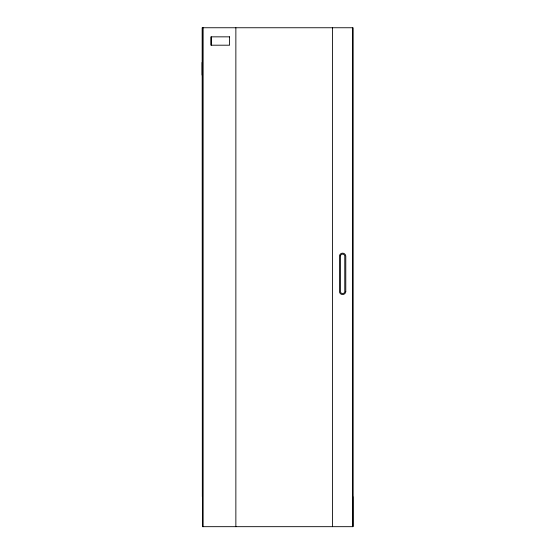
<?xml version="1.0" encoding="UTF-8"?>
<svg xmlns="http://www.w3.org/2000/svg" width="555" height="555" viewBox="0 0 555 555"><rect width="100%" height="100%" fill="white"/><g stroke="black" fill="none" stroke-linecap="round" stroke-linejoin="round"><path stroke-width="0.83" d="M202.346 496.663L202.159 27.75L352.876 27.75L352.869 526.674L202.561 526.674L202.533 496.663M352.848 496.663L352.869 526.674L352.876 27.75M332.48 27.75L332.48 526.674M235.861 27.75L235.861 526.674M211.212 36.845L211.212 45.198M203.13 27.75L203.13 526.674M202.561 27.75L202.561 526.674M202.124 62.438L202.124 75.078M340.43 255.765L340.43 291.93A2.255 2.255 0 0 0 344.78 291.93L344.78 255.765A2.255 2.255 0 0 0 340.43 255.765M229.59 36.845L210.99 36.845L210.99 45.198L229.59 45.198L229.59 36.845M345.786 291.347L345.786 256.348A3.184 3.184 0 0 0 342.601 253.163A3.184 3.184 0 0 0 339.424 256.348L339.424 291.347A3.184 3.184 0 0 0 342.601 294.532A3.184 3.184 0 0 0 345.786 291.347"/></g></svg>
